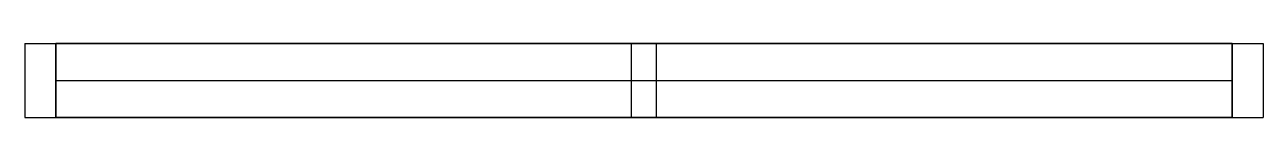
# Model space of a CAD drawing. Extents: x 36377 to 38377, y 98814 to 98934.
import ezdxf

# ---------------------------------------------------------------- set-up
doc = ezdxf.new("R2010")
doc.units = 0
doc.header["$LTSCALE"] = 200
doc.header["$MEASUREMENT"] = 0
doc.layers.add('3TXT', color=3, linetype='CONTINUOUS')
doc.layers.add('55ETC', color=5, linetype='CONTINUOUS')

msp = doc.modelspace()

# ---------------------------------------------------------------- linework, layer by layer
at = {"layer": '3TXT', "color": 104}
for p, q in [((36376.9, 98933.5, 700), (36426.9, 98933.5, 700)), ((36376.9, 98933.5, 700), (36376.9, 98813.5, 700)), ((36376.9, 98933.5, 700), (36426.9, 98933.5, 700)), ((36426.9, 98933.5, 700), (36426.9, 98813.5, 700)), ((36426.9, 98933.5, 700), (36426.9, 98813.5, 700)), ((36426.9, 98933.5, 700), (38326.9, 98933.5, 700)), ((36426.9, 98933.5, 1200), (38326.9, 98933.5, 1200)), ((36426.9, 98933.5, 3050), (38326.9, 98933.5, 3050)), ((37356.9, 98813.5, 750), (37356.9, 98933.5, 750)), ((37356.9, 98813.5, 750), (37356.9, 98933.5, 750)), ((37356.9, 98813.5, 750), (37356.9, 98933.5, 750)), ((37356.9, 98933.5, 750), (37396.9, 98933.5, 750)), ((37396.9, 98813.5, 750), (37396.9, 98933.5, 750)), ((37396.9, 98813.5, 750), (37396.9, 98933.5, 750)), ((38326.9, 98933.5, 700), (38376.9, 98933.5, 700)), ((38326.9, 98933.5, 700), (38326.9, 98813.5, 700)), ((38376.9, 98933.5, 700), (38376.9, 98813.5, 700)), ((36376.9, 98813.5, 700), (36426.9, 98813.5, 700)), ((36376.9, 98813.5, 700), (36426.9, 98813.5, 700)), ((36426.9, 98813.5, 700), (38326.9, 98813.5, 700)), ((36426.9, 98813.5, 1200), (38326.9, 98813.5, 1200)), ((36426.9, 98813.5, 3050), (38326.9, 98813.5, 3050)), ((37356.9, 98813.5, 750), (37396.9, 98813.5, 750)), ((38326.9, 98813.5, 700), (38376.9, 98813.5, 700))]:
    msp.add_line(p, q, dxfattribs=at)
for points in [[(38326.9, 98933.5, 750), (38326.9, 98813.5, 750), (36426.9, 98813.5, 750), (36426.9, 98933.5, 750)], [(36426.9, 98933.5, 750), (36426.9, 98813.5, 750), (38326.9, 98813.5, 750), (38326.9, 98933.5, 750)], [(38326.9, 98933.5, 1250), (38326.9, 98813.5, 1250), (36426.9, 98813.5, 1250), (36426.9, 98933.5, 1250)], [(38326.9, 98933.5, 3050), (38326.9, 98813.5, 3050), (36426.9, 98813.5, 3050), (36426.9, 98933.5, 3050)], [(36426.9, 98813.5, 1200), (36486.9, 98813.5, 1140), (37296.9, 98813.5, 1140), (37356.9, 98813.5, 1200)], [(36486.9, 98813.5, 810), (36486.9, 98813.5, 1140), (36426.9, 98813.5, 1200), (36426.9, 98813.5, 750)], [(37356.9, 98813.5, 750), (37296.9, 98813.5, 810), (36486.9, 98813.5, 810), (36426.9, 98813.5, 750)], [(37356.9, 98813.5, 1200), (37296.9, 98813.5, 1140), (37296.9, 98813.5, 810), (37356.9, 98813.5, 750)], [(38326.9, 98813.5, 1200), (38266.9, 98813.5, 1140), (37456.9, 98813.5, 1140), (37396.9, 98813.5, 1200)], [(37396.9, 98813.5, 1200), (37456.9, 98813.5, 1140), (37456.9, 98813.5, 810), (37396.9, 98813.5, 750)], [(37396.9, 98813.5, 750), (37456.9, 98813.5, 810), (38266.9, 98813.5, 810), (38326.9, 98813.5, 750)], [(38266.9, 98813.5, 810), (38266.9, 98813.5, 1140), (38326.9, 98813.5, 1200), (38326.9, 98813.5, 750)]]:
    msp.add_3dface(points, dxfattribs=at)
at = {"layer": '55ETC'}
msp.add_line((36426.9, 98873.5, 700), (38326.9, 98873.5, 700), dxfattribs=at)

doc.saveas('drawing.dxf')
